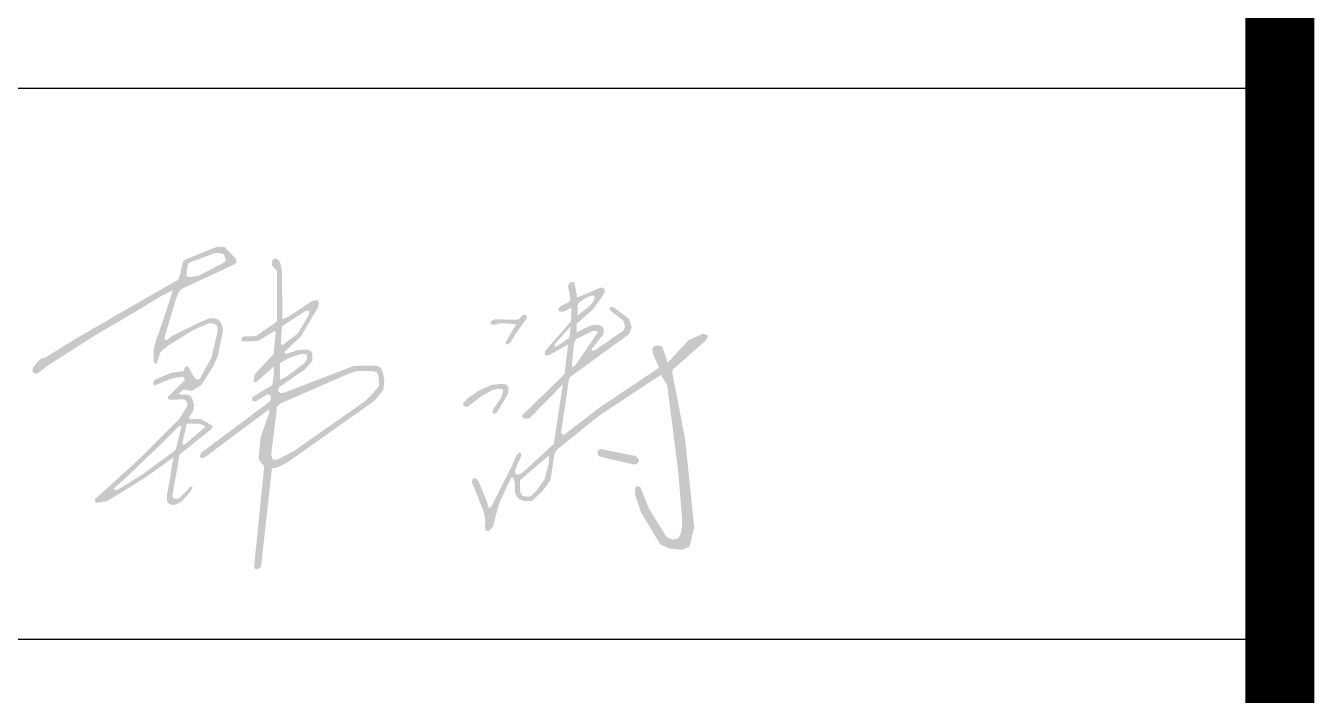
# Model space of a CAD drawing. Header units: inches. Extents: x -1293886 to -986005, y -15154 to 203628.
# Drawn here: x -1237307 to -1235436, y -1435 to -463 of the extents above; entities that cross this region are included whole.
import ezdxf

# ---------------------------------------------------------------- set-up
doc = ezdxf.new("R2010")
doc.units = ezdxf.units.IN
doc.header["$LTSCALE"] = 100
doc.header["$MEASUREMENT"] = 0
doc.layers.get('0').update_dxf_attribs({"color": 252})
doc.layers.add('TK', color=142, linetype='Continuous')

# ---------------------------------------------------------------- blocks, each defined once
blk = doc.blocks.new('A$C05385F37')
at = {"layer": 'TK'}
for p, q in [((-8000, -27400), (-1000, -27400)), ((-8000, -28200), (-1000, -28200))]:
    blk.add_line(p, q, dxfattribs=at)

msp = doc.modelspace()

# ---------------------------------------------------------------- hatches: boundary and pattern name
h = msp.add_hatch(color=1)
h.set_gradient(color1=(255, 0, 0), color2=(219, 0, 0), one_color=1, tint=0.43)
h.paths.add_polyline_path([(-1236472.3, -1077.6), (-1236421.9, -1087.7), (-1236417.5, -1091.7), (-1236417, -1096.1), (-1236420.4, -1099.8), (-1236424.6, -1100), (-1236473.6, -1088.5), (-1236476.4, -1086.5), (-1236476.9, -1084.1), (-1236476.6, -1080.8), (-1236475.6, -1079.1)], flags=17)
h.paths.add_polyline_path([(-1236547.2, -1086.8), (-1236586.8, -1120.6), (-1236589.4, -1122.8), (-1236589.6, -1136.1), (-1236588.8, -1140.2), (-1236586.3, -1145.1), (-1236579.7, -1146.9), (-1236573.4, -1146.2), (-1236565, -1137.4), (-1236553.7, -1121.1), (-1236547.5, -1098.6)], flags=16)
h.paths.add_polyline_path([(-1236507.9, -918), (-1236490, -909.1), (-1236483.7, -906), (-1236478.6, -906.1), (-1236476.6, -908.3), (-1236502.4, -946.2), (-1236507.4, -953.4), (-1236509.8, -957), (-1236512.4, -958.1), (-1236514.2, -957.1), (-1236511, -923.1)], flags=16)
h.paths.add_polyline_path([(-1236505.4, -866.5), (-1236496.5, -859.7), (-1236488.3, -855.8), (-1236484, -854.6), (-1236481.8, -855.3), (-1236480.9, -857.9), (-1236482.8, -862.9), (-1236488.3, -869.8), (-1236503.4, -881.7), (-1236506.1, -883.8)], flags=16)
h.paths.add_polyline_path([(-1236515.8, -899.5), (-1236517.8, -916), (-1236536.5, -928.8), (-1236537.8, -929), (-1236539.1, -927.9), (-1236538.8, -925.2)], flags=16)
h.paths.add_polyline_path([(-1236659.1, -1125.9), (-1236642.6, -1167.4), (-1236639.7, -1180.1), (-1236640.4, -1188.4), (-1236639.7, -1195.3), (-1236635.2, -1197.4), (-1236628.6, -1190.1), (-1236619.9, -1156.8), (-1236602.2, -1119), (-1236599.4, -1119), (-1236598.4, -1120.7), (-1236596.7, -1127.4), (-1236596.5, -1142.1), (-1236592.1, -1149.5), (-1236582.7, -1153.3), (-1236572.1, -1153.1), (-1236557, -1138.8), (-1236545.2, -1122.8), (-1236539.3, -1084.8), (-1236535.9, -1078.7), (-1236474.9, -1029.4), (-1236391.6, -974.3), (-1236384.7, -970), (-1236375.7, -985.2), (-1236359.6, -1111.7), (-1236354.1, -1178.9), (-1236354.1, -1190.6), (-1236355.9, -1200), (-1236359.3, -1207), (-1236367.5, -1209.4), (-1236376.9, -1205.1), (-1236402, -1164.5), (-1236414.8, -1133), (-1236416.9, -1132.1), (-1236420.9, -1131.8), (-1236422.7, -1137.2), (-1236421.8, -1146), (-1236413.3, -1170.5), (-1236385.7, -1216.1), (-1236373.1, -1221.9), (-1236354.1, -1223.8), (-1236343.4, -1219.5), (-1236336.6, -1191.3), (-1236349.6, -1063.5), (-1236368.2, -967.3), (-1236367.8, -962.3), (-1236319.5, -920), (-1236316.5, -913.6), (-1236318.2, -911.5), (-1236324.7, -910.6), (-1236344.4, -919.2), (-1236374.8, -952.1), (-1236382.9, -929), (-1236387.9, -927.4), (-1236394.4, -928), (-1236397.2, -931.1), (-1236396.9, -937.7), (-1236387.6, -959.6), (-1236474.1, -1017.5), (-1236526.4, -1057.7), (-1236529.8, -1054.3), (-1236529, -1048.8), (-1236518.8, -978.9), (-1236517.1, -973.2), (-1236441.1, -918.1), (-1236431.4, -910.9), (-1236427.1, -901.2), (-1236431, -888.9), (-1236453.3, -872), (-1236456.2, -871.2), (-1236458.2, -871.3), (-1236459.7, -873.1), (-1236457.9, -876.7), (-1236439.6, -891), (-1236437, -899.2), (-1236438.8, -905.1), (-1236479.6, -933.6), (-1236482.1, -934.4), (-1236485, -934.6), (-1236485.4, -932.6), (-1236467.8, -910.3), (-1236468, -902.5), (-1236470.6, -899.6), (-1236476.1, -897), (-1236487.6, -898.5), (-1236507, -908), (-1236507, -895.6), (-1236484.5, -875.7), (-1236470.7, -857.1), (-1236466.4, -849.5), (-1236466.2, -846.9), (-1236468, -843.7), (-1236472.1, -843.1), (-1236506.4, -857.7), (-1236510.3, -836.2), (-1236512.9, -835.4), (-1236514.6, -835.1), (-1236516.3, -835.9), (-1236518.6, -837.9), (-1236519.7, -841.3), (-1236516.3, -858.8), (-1236516.3, -860.4), (-1236516.9, -862.5), (-1236517.9, -864), (-1236530.5, -870.4), (-1236533, -872.5), (-1236534, -875.1), (-1236533.1, -877.5), (-1236530.5, -878), (-1236526.2, -878.4), (-1236517.7, -874.1), (-1236514.7, -872.1), (-1236515.3, -892.1), (-1236552.7, -934.8), (-1236553.5, -937.8), (-1236553.2, -940.8), (-1236550.8, -941.6), (-1236546.7, -941.1), (-1236519.6, -925.7), (-1236524.7, -968.8), (-1236582.7, -1025.2), (-1236584.9, -1026), (-1236586.2, -1029.2), (-1236585.7, -1031.4), (-1236582.2, -1033.6), (-1236575.7, -1033), (-1236527.3, -983.8), (-1236540.3, -1070.2), (-1236586.6, -1112.5), (-1236590.8, -1114.4), (-1236596.1, -1114.1), (-1236596.9, -1108.4), (-1236587.4, -1087.5), (-1236587.8, -1083.3), (-1236590.1, -1082.9), (-1236594.2, -1086), (-1236600.7, -1101.1), (-1236626.8, -1152.5), (-1236628.9, -1156.7), (-1236630.7, -1160.9), (-1236632.8, -1163), (-1236634.9, -1162.7), (-1236637.6, -1153.7), (-1236649.5, -1124.8), (-1236652.5, -1120.9), (-1236654.9, -1120), (-1236657.8, -1120.6), (-1236658.8, -1123)])
h.paths.add_polyline_path([(-1236663.3, -1014.5), (-1236645.9, -1001.4), (-1236629.4, -991.9), (-1236620.9, -989.9), (-1236615.4, -990.5), (-1236613.6, -993.7), (-1236617.2, -1003.6), (-1236627, -1018.3), (-1236629.2, -1022.1), (-1236629, -1025.3), (-1236627.2, -1026.4), (-1236623.3, -1024.9), (-1236607.1, -998.4), (-1236605.9, -991.5), (-1236606.5, -987.3), (-1236609.8, -983.7), (-1236617.9, -983.2), (-1236631.1, -984.6), (-1236649.8, -993.2), (-1236665.4, -1004), (-1236669.6, -1008.2), (-1236672.5, -1012.1), (-1236670.9, -1015.4), (-1236667.7, -1016.1), (-1236664.5, -1015.7)])
h.paths.add_polyline_path([(-1236622.7, -896.5), (-1236628.3, -897), (-1236631.7, -895.9), (-1236632.1, -894.4), (-1236631.1, -891.8), (-1236625.9, -889.3), (-1236614, -889.5), (-1236593, -889.9), (-1236590, -888.4), (-1236586.4, -884.4), (-1236585.5, -883.2), (-1236584.1, -882.5), (-1236581.1, -883), (-1236579.6, -884.7), (-1236579.6, -888.1), (-1236594.1, -907.9), (-1236603.6, -923.2), (-1236607.5, -925.5), (-1236609.8, -925.5), (-1236610.2, -922.4), (-1236594.9, -896.6), (-1236611.3, -894.9), (-1236620.7, -895.3)], flags=17)
h.paths.add_polyline_path([(-1237071.2, -807.7), (-1237032.4, -793.1), (-1237024.7, -793.1), (-1237019.2, -795.1), (-1237017.1, -801), (-1237016.7, -804.5), (-1237020.6, -807.6), (-1237056, -826), (-1237062.6, -827.1), (-1237069.9, -828.1), (-1237073, -826.7), (-1237073.4, -820.5)], flags=16)
h.paths.add_polyline_path([(-1237073.1, -1040.8), (-1237054.5, -1040.7), (-1237047.3, -1044.4), (-1237046.5, -1045.6), (-1237075.2, -1070.3), (-1237077.5, -1071.5), (-1237079.3, -1071), (-1237079.4, -1067.5)], flags=16)
h.paths.add_polyline_path([(-1237110.2, -1070.2), (-1237085.4, -1045.2), (-1237082.2, -1043.7), (-1237081.1, -1045), (-1237089.3, -1079), (-1237137.4, -1114.3), (-1237173.4, -1136.6), (-1237178.8, -1136.6), (-1237179.2, -1135.1), (-1237162.2, -1120)], flags=16)
h.paths.add_polyline_path([(-1236943.1, -1025.1), (-1236942.5, -1016.2), (-1236936.8, -1011.3), (-1236839.9, -969.1), (-1236826.2, -964.2), (-1236807.2, -964.2), (-1236797.3, -965.7), (-1236794.7, -972.2), (-1236794.1, -985.9), (-1236803.2, -997.1), (-1236815.8, -1009.1), (-1236917.8, -1080.5), (-1236940.6, -1092.5), (-1236946.6, -1093.3), (-1236949.1, -1091.7), (-1236950.6, -1085.3)], flags=16)
h.paths.add_polyline_path([(-1236922.8, -944.6), (-1236909.8, -940.3), (-1236905.3, -939.6), (-1236901.6, -939.5), (-1236898.4, -940.9), (-1236898.6, -945.9), (-1236901.3, -952), (-1236922.2, -967.8), (-1236926.5, -971.2), (-1236937.8, -977.3), (-1236937.7, -969.7), (-1236937.6, -952.8), (-1236934.5, -950.8)], flags=16)
h.paths.add_polyline_path([(-1236934.9, -899.2), (-1236899.7, -876.5), (-1236896.5, -876.5), (-1236894.8, -878.5), (-1236897, -884.6), (-1236912, -909.9), (-1236928.6, -922.4), (-1236934.4, -926.9), (-1236936.7, -924.2)], flags=16)
h.paths.add_polyline_path([(-1236991.7, -914.3), (-1236972.7, -913.7), (-1236942.4, -892.7), (-1236942.1, -827.1), (-1236942.2, -818.6), (-1236944.7, -816.6), (-1236949.2, -811.3), (-1236949.6, -808), (-1236949.4, -804.5), (-1236946.1, -801), (-1236942.6, -801.5), (-1236939.1, -804.5), (-1236937.3, -808), (-1236936.5, -812.6), (-1236935.8, -815.8), (-1236935, -820.9), (-1236934.4, -885.5), (-1236934.5, -889.3), (-1236930.5, -887.4), (-1236925.7, -885.4), (-1236890.8, -862.5), (-1236884.6, -861.4), (-1236882.3, -862.2), (-1236881.2, -866.7), (-1236882.6, -871.8), (-1236907.2, -913.7), (-1236931.3, -936.7), (-1236931, -938.6), (-1236928.5, -939.4), (-1236925.3, -938.2), (-1236912, -933.8), (-1236897.2, -933.1), (-1236892, -936.2), (-1236890.8, -941.3), (-1236891.1, -949.6), (-1236901.6, -962), (-1236938.7, -987.4), (-1236940.4, -991), (-1236940.1, -994.6), (-1236938.2, -995.7), (-1236936.3, -996.3), (-1236932.6, -996), (-1236830.5, -956.9), (-1236798.6, -956.4), (-1236791.4, -959.7), (-1236788.4, -966.6), (-1236786.4, -977.4), (-1236787.8, -991.6), (-1236800.8, -1007.6), (-1236927.4, -1097.3), (-1236942.5, -1104.8), (-1236948.3, -1105.2), (-1236949, -1105.5), (-1236949.6, -1106.6), (-1236950, -1109.1), (-1236965.1, -1246.1), (-1236965.7, -1248.8), (-1236968.5, -1250.9), (-1236972.2, -1252.6), (-1236975.3, -1249.9), (-1236975.3, -1246.5), (-1236960.9, -1103.9), (-1236961.9, -1101), (-1236963.8, -1099.4), (-1236965.7, -1096.7), (-1236967.8, -1094.1), (-1236968.9, -1090.3), (-1236965.9, -1060.1), (-1236956.3, -1032.7), (-1236954, -1027.1), (-1236953.3, -1019.7), (-1237045.8, -1088.7), (-1237050.1, -1090.9), (-1237052.6, -1090.6), (-1237054.4, -1087.9), (-1237052.5, -1083.2), (-1236951.9, -1008), (-1236951.1, -1004.4), (-1236951.7, -999.7), (-1236956, -998.1), (-1236973.2, -1008.4), (-1236976.1, -1008.4), (-1236977.9, -1007.4), (-1236978.7, -1004.7), (-1236977.8, -1002.2), (-1236956, -988.9), (-1236952.3, -987.1), (-1236949, -984.1), (-1236947.4, -974.8), (-1236947, -967), (-1236946.6, -957.7), (-1236971.9, -980.3), (-1236975.9, -979.9), (-1236975.9, -977.4), (-1236975.1, -970.9), (-1236972.2, -966.5), (-1236947.2, -939.8), (-1236944, -907.2), (-1236944.6, -906), (-1236947.7, -907.4), (-1236970, -920.8), (-1236989.2, -921.4), (-1236992.1, -921.1), (-1236993.7, -920.2), (-1236994, -917.7), (-1236993, -915.9)])
h.paths.add_polyline_path([(-1237281.7, -961.6), (-1237273.6, -955.6), (-1237207.7, -913.4), (-1237146.8, -877.7), (-1237109.1, -854.8), (-1237104.8, -852.8), (-1237093.4, -847.1), (-1237102, -874.1), (-1237117.8, -920.4), (-1237119.8, -927.5), (-1237121, -933.4), (-1237121.4, -943.7), (-1237121.4, -950.8), (-1237119, -953.6), (-1237116.6, -953.2), (-1237115.1, -948.1), (-1237111.5, -937), (-1237100.8, -927.9), (-1237062.4, -904.2), (-1237041.4, -895.1), (-1237036.7, -895.1), (-1237030, -897.1), (-1237028, -903), (-1237029.2, -910.1), (-1237037.2, -944.6), (-1237050.1, -968), (-1237051.5, -970.8), (-1237053.6, -974.6), (-1237055.7, -976.4), (-1237057.4, -977.1), (-1237060.2, -976), (-1237062.3, -973.6), (-1237070.7, -959.3), (-1237072.1, -957.5), (-1237074.6, -957.9), (-1237076.8, -960.2), (-1237077.3, -964.6), (-1237095.6, -966.8), (-1237119.7, -977.1), (-1237122.4, -982.7), (-1237120.1, -985.2), (-1237112.3, -982.2), (-1237095.2, -975.2), (-1237080.5, -972.7), (-1237077.9, -973.1), (-1237076.1, -975.2), (-1237076.1, -977.5), (-1237078.6, -980.2), (-1237099.2, -1000.6), (-1237100.6, -1001.9), (-1237100.6, -1003.6), (-1237100, -1005.1), (-1237098.5, -1005.7), (-1237095.4, -1005.9), (-1237077.9, -1005.5), (-1237074.9, -1006.3), (-1237072.6, -1010.2), (-1237072.4, -1013.3), (-1237073, -1016.5), (-1237084.5, -1034.5), (-1237146.9, -1096.4), (-1237205.3, -1149.5), (-1237206.4, -1150.4), (-1237206.6, -1152.9), (-1237206.2, -1154.5), (-1237204.8, -1155.3), (-1237202.4, -1155.4), (-1237194.8, -1154.1), (-1237188.9, -1153.3), (-1237135.1, -1120.2), (-1237097.8, -1093.6), (-1237092.6, -1089.9), (-1237102, -1145.6), (-1237102.2, -1152.4), (-1237100.1, -1156.5), (-1237095.1, -1158.8), (-1237088.4, -1158.1), (-1237080.3, -1153.6), (-1237069, -1140.5), (-1237064.7, -1133.9), (-1237064.9, -1132.9), (-1237065.8, -1132.1), (-1237068.1, -1132.1), (-1237071.3, -1136.1), (-1237080.7, -1145.7), (-1237083, -1148.3), (-1237086, -1149.8), (-1237092, -1149.7), (-1237094.2, -1145.6), (-1237086.1, -1100.3), (-1237084, -1085.7), (-1237040.1, -1050.8), (-1237036.9, -1047.6), (-1237036, -1046.5), (-1237036, -1045), (-1237036.4, -1044), (-1237038.9, -1042.1), (-1237052, -1034.5), (-1237054.2, -1033.7), (-1237067.8, -1034.5), (-1237070, -1032.5), (-1237069.2, -1030), (-1237065.8, -1025.5), (-1237063.5, -1021.3), (-1237062.7, -1012.6), (-1237065.5, -1004.1), (-1237068.2, -999.9), (-1237072.9, -998.7), (-1237077.3, -998.7), (-1237082.1, -998.7), (-1237082.9, -998.7), (-1237083.9, -997.5), (-1237083.7, -995.8), (-1237082.1, -994.6), (-1237078.4, -991.4), (-1237073.8, -991.8), (-1237067.8, -992.8), (-1237064.7, -992.8), (-1237051.6, -984.2), (-1237035.1, -958), (-1237028.2, -943), (-1237020.7, -906.3), (-1237021.8, -898.8), (-1237024, -893.6), (-1237027.1, -890), (-1237033.4, -887.8), (-1237040.3, -887.8), (-1237053, -893), (-1237093.6, -912.9), (-1237101, -918.1), (-1237102.7, -919.5), (-1237104.6, -919.5), (-1237105.2, -917.9), (-1237105.2, -914.8), (-1237089.1, -860.4), (-1237085.3, -850.4), (-1237080.6, -845.1), (-1237004.3, -809.6), (-1237001.2, -807.3), (-1237001.2, -804.2), (-1237002.5, -800.7), (-1237017.6, -784.8), (-1237021.5, -783.5), (-1237030.4, -784.4), (-1237074.1, -802), (-1237078.1, -804.7), (-1237080.3, -810.9), (-1237082.1, -821.5), (-1237085.5, -831.8), (-1237147, -866.9), (-1237236.1, -918.5), (-1237278.3, -944.7), (-1237283.5, -945.9), (-1237287.4, -949), (-1237290.1, -951.3), (-1237294.7, -957.1), (-1237296.6, -959.8), (-1237297, -964.1), (-1237296.6, -965.6), (-1237295.1, -967.5), (-1237292.8, -968), (-1237290.9, -967.9), (-1237287, -965.7)])

# ---------------------------------------------------------------- linework, layer by layer
at = {"layer": 'TK', "const_width": 100}
msp.add_lwpolyline([(-1291386.4, -14153.6), (-1235486.4, -14153.6), (-1235486.4, 25846.4), (-1291386.4, 25846.4)], close=True, dxfattribs=at)

# ---------------------------------------------------------------- block references
at = {"color": 4}
msp.add_blockref('A$C05385F37', (-1234486.4, 26846.4), dxfattribs=at)

doc.saveas('drawing.dxf')
